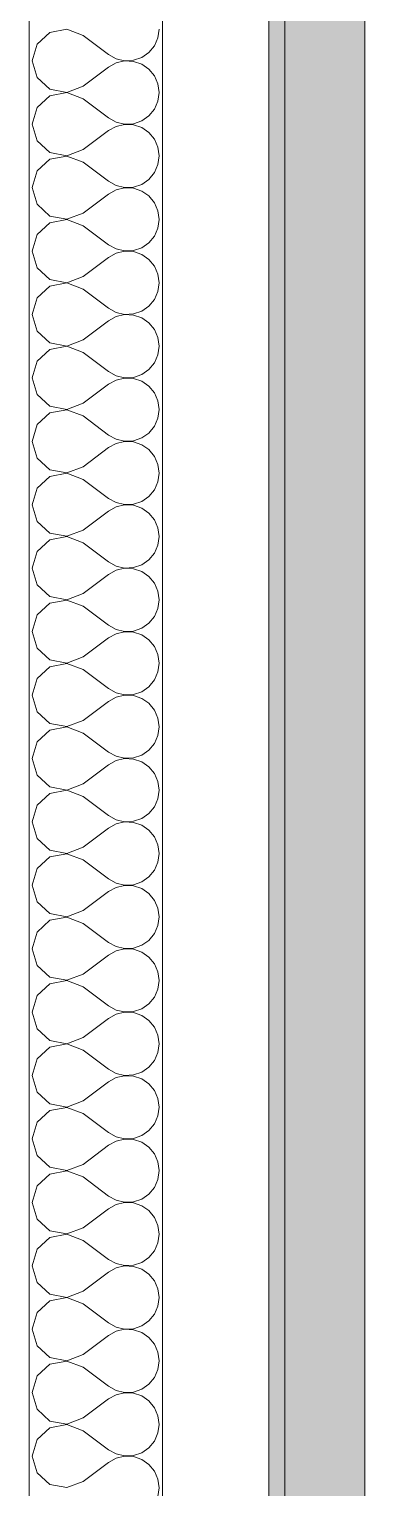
# Model space of a CAD drawing. Header units: millimetres. Extents: x -48147 to 1436659, y -488302 to 18123.
# Drawn here: x 1423891.4 to 1423960.1, y -470584.2 to -470285.7 of the extents above; entities that cross this region are included whole.
import ezdxf

# ---------------------------------------------------------------- set-up
doc = ezdxf.new("R2010")
doc.units = ezdxf.units.MM
doc.header["$MEASUREMENT"] = 0
doc.linetypes.add('Wipeout_Contour', pattern=[1000, 0, -1000])
doc.layers.add('New_A-25-M_Wall_Int', color=7, linetype='Continuous')
doc.layers.add('New_A-25-M_Wall_Int_Pen_No__1', color=7, linetype='Continuous', lineweight=13)
doc.layers.add('New_A-25-M_Wall_Int_Pen_No__107', color=7, linetype='Continuous', lineweight=15, true_color=0xa6a6a6)

# ---------------------------------------------------------------- blocks, each defined once
blk = doc.blocks.new('*X34', base_point=(1424163.9, -483032.8))
at = {"layer": 'New_A-25-M_Wall_Int_Pen_No__107', "linetype": 'Continuous'}
for p, q in [((1423895.63, -470286.33), (1423893.01, -470288.73)), ((1423899.12, -470285.67), (1423895.63, -470286.33)), ((1423902.43, -470286.94), (1423899.12, -470285.67)), ((1423902.43, -470286.94), (1423907.62, -470290.84)), ((1423917.04, -470289.06), (1423917.76, -470287.42)), ((1423917.76, -470287.42), (1423918.01, -470285.65)), ((1423893.01, -470288.73), (1423892.04, -470292.14)), ((1423907.62, -470290.84), (1423909.19, -470291.71)), ((1423912.72, -470292.02), (1423914.42, -470291.45)), ((1423914.42, -470291.45), (1423915.89, -470290.44)), ((1423915.89, -470290.44), (1423917.04, -470289.06)), ((1423892.04, -470292.14), (1423893.01, -470295.55)), ((1423902.43, -470297.33), (1423907.62, -470293.44)), ((1423909.19, -470292.57), (1423907.62, -470293.44)), ((1423909.19, -470291.71), (1423910.93, -470292.11)), ((1423910.93, -470292.16), (1423909.19, -470292.57)), ((1423910.93, -470292.11), (1423912.72, -470292.02)), ((1423912.72, -470292.25), (1423910.93, -470292.16)), ((1423914.42, -470292.82), (1423912.72, -470292.25)), ((1423915.89, -470293.84), (1423914.42, -470292.82)), ((1423917.04, -470295.22), (1423915.89, -470293.84)), ((1423893.01, -470295.55), (1423895.63, -470297.94)), ((1423899.12, -470298.6), (1423902.43, -470297.33)), ((1423917.76, -470296.85), (1423917.04, -470295.22)), ((1423918.01, -470298.63), (1423917.76, -470296.85)), ((1423895.63, -470299.31), (1423893.01, -470301.71)), ((1423895.63, -470297.94), (1423899.12, -470298.6)), ((1423899.12, -470298.65), (1423895.63, -470299.31)), ((1423902.43, -470299.93), (1423899.12, -470298.65)), ((1423902.43, -470299.93), (1423907.62, -470303.82)), ((1423917.04, -470302.04), (1423917.76, -470300.4)), ((1423917.76, -470300.4), (1423918.01, -470298.63)), ((1423893.01, -470301.71), (1423892.04, -470305.12)), ((1423914.42, -470304.43), (1423915.89, -470303.42)), ((1423915.89, -470303.42), (1423917.04, -470302.04)), ((1423892.04, -470305.12), (1423893.01, -470308.53)), ((1423902.43, -470310.31), (1423907.62, -470306.42)), ((1423907.62, -470303.82), (1423909.19, -470304.69)), ((1423909.19, -470305.55), (1423907.62, -470306.42)), ((1423909.19, -470304.69), (1423910.93, -470305.09)), ((1423910.93, -470305.15), (1423909.19, -470305.55)), ((1423910.93, -470305.09), (1423912.72, -470305.01)), ((1423912.72, -470305.23), (1423910.93, -470305.15)), ((1423912.72, -470305.01), (1423914.42, -470304.43)), ((1423914.42, -470305.8), (1423912.72, -470305.23)), ((1423915.89, -470306.82), (1423914.42, -470305.8)), ((1423893.01, -470308.53), (1423895.63, -470310.92)), ((1423917.04, -470308.2), (1423915.89, -470306.82)), ((1423917.76, -470309.84), (1423917.04, -470308.2)), ((1423895.63, -470312.3), (1423893.01, -470314.69)), ((1423895.63, -470310.92), (1423899.12, -470311.58)), ((1423899.12, -470311.64), (1423895.63, -470312.3)), ((1423899.12, -470311.58), (1423902.43, -470310.31)), ((1423902.43, -470312.91), (1423899.12, -470311.64)), ((1423918.01, -470311.61), (1423917.76, -470309.84)), ((1423917.76, -470313.38), (1423918.01, -470311.61)), ((1423893.01, -470314.69), (1423892.04, -470318.1)), ((1423902.43, -470312.91), (1423907.62, -470316.8)), ((1423915.89, -470316.4), (1423917.04, -470315.02)), ((1423917.04, -470315.02), (1423917.76, -470313.38)), ((1423892.04, -470318.1), (1423893.01, -470321.51)), ((1423907.62, -470316.8), (1423909.19, -470317.67)), ((1423909.19, -470317.67), (1423910.93, -470318.07)), ((1423910.93, -470318.13), (1423909.19, -470318.53)), ((1423910.93, -470318.07), (1423912.72, -470317.99)), ((1423912.72, -470318.21), (1423910.93, -470318.13)), ((1423912.72, -470317.99), (1423914.42, -470317.42)), ((1423914.42, -470318.79), (1423912.72, -470318.21)), ((1423914.42, -470317.42), (1423915.89, -470316.4)), ((1423902.43, -470323.29), (1423907.62, -470319.4)), ((1423909.19, -470318.53), (1423907.62, -470319.4)), ((1423915.89, -470319.8), (1423914.42, -470318.79)), ((1423917.04, -470321.18), (1423915.89, -470319.8)), ((1423917.76, -470322.82), (1423917.04, -470321.18)), ((1423893.01, -470321.51), (1423895.63, -470323.91)), ((1423895.63, -470323.91), (1423899.12, -470324.57)), ((1423899.12, -470324.57), (1423902.43, -470323.29)), ((1423918.01, -470324.59), (1423917.76, -470322.82)), ((1423895.63, -470325.28), (1423893.01, -470327.67)), ((1423899.12, -470324.62), (1423895.63, -470325.28)), ((1423902.43, -470325.89), (1423899.12, -470324.62)), ((1423902.43, -470325.89), (1423907.62, -470329.78)), ((1423917.04, -470328), (1423917.76, -470326.37)), ((1423917.76, -470326.37), (1423918.01, -470324.59)), ((1423893.01, -470327.67), (1423892.04, -470331.08)), ((1423907.62, -470329.78), (1423909.19, -470330.65)), ((1423912.72, -470330.97), (1423914.42, -470330.4)), ((1423914.42, -470330.4), (1423915.89, -470329.38)), ((1423915.89, -470329.38), (1423917.04, -470328)), ((1423892.04, -470331.08), (1423893.01, -470334.49)), ((1423902.43, -470336.27), (1423907.62, -470332.38)), ((1423909.19, -470331.51), (1423907.62, -470332.38)), ((1423909.19, -470330.65), (1423910.93, -470331.06)), ((1423910.93, -470331.11), (1423909.19, -470331.51)), ((1423910.93, -470331.06), (1423912.72, -470330.97)), ((1423912.72, -470331.2), (1423910.93, -470331.11)), ((1423914.42, -470331.77), (1423912.72, -470331.2)), ((1423915.89, -470332.78), (1423914.42, -470331.77)), ((1423917.04, -470334.16), (1423915.89, -470332.78)), ((1423893.01, -470334.49), (1423895.63, -470336.89)), ((1423899.12, -470337.55), (1423902.43, -470336.27)), ((1423917.76, -470335.8), (1423917.04, -470334.16)), ((1423918.01, -470337.57), (1423917.76, -470335.8)), ((1423895.63, -470338.26), (1423893.01, -470340.65)), ((1423895.63, -470336.89), (1423899.12, -470337.55)), ((1423899.12, -470337.6), (1423895.63, -470338.26)), ((1423902.43, -470338.87), (1423899.12, -470337.6)), ((1423902.43, -470338.87), (1423907.62, -470342.77)), ((1423917.04, -470340.99), (1423917.76, -470339.35)), ((1423917.76, -470339.35), (1423918.01, -470337.57)), ((1423893.01, -470340.65), (1423892.04, -470344.06)), ((1423915.89, -470342.36), (1423917.04, -470340.99)), ((1423892.04, -470344.06), (1423893.01, -470347.48)), ((1423907.62, -470342.77), (1423909.19, -470343.63)), ((1423909.19, -470344.5), (1423907.62, -470345.36)), ((1423909.19, -470343.63), (1423910.93, -470344.04)), ((1423910.93, -470344.09), (1423909.19, -470344.5)), ((1423910.93, -470344.04), (1423912.72, -470343.95)), ((1423912.72, -470344.18), (1423910.93, -470344.09)), ((1423912.72, -470343.95), (1423914.42, -470343.38)), ((1423914.42, -470344.75), (1423912.72, -470344.18)), ((1423914.42, -470343.38), (1423915.89, -470342.36)), ((1423915.89, -470345.76), (1423914.42, -470344.75)), ((1423893.01, -470347.48), (1423895.63, -470349.87)), ((1423902.43, -470349.26), (1423907.62, -470345.36)), ((1423917.04, -470347.14), (1423915.89, -470345.76)), ((1423917.76, -470348.78), (1423917.04, -470347.14)), ((1423895.63, -470351.24), (1423893.01, -470353.63)), ((1423895.63, -470349.87), (1423899.12, -470350.53)), ((1423899.12, -470350.58), (1423895.63, -470351.24)), ((1423899.12, -470350.53), (1423902.43, -470349.26)), ((1423902.43, -470351.85), (1423899.12, -470350.58)), ((1423918.01, -470350.55), (1423917.76, -470348.78)), ((1423917.76, -470352.33), (1423918.01, -470350.55)), ((1423893.01, -470353.63), (1423892.04, -470357.05)), ((1423902.43, -470351.85), (1423907.62, -470355.75)), ((1423915.89, -470355.35), (1423917.04, -470353.97)), ((1423917.04, -470353.97), (1423917.76, -470352.33)), ((1423892.04, -470357.05), (1423893.01, -470360.46)), ((1423907.62, -470355.75), (1423909.19, -470356.61)), ((1423909.19, -470356.61), (1423910.93, -470357.02)), ((1423910.93, -470357.07), (1423909.19, -470357.48)), ((1423910.93, -470357.02), (1423912.72, -470356.93)), ((1423912.72, -470357.16), (1423910.93, -470357.07)), ((1423912.72, -470356.93), (1423914.42, -470356.36)), ((1423914.42, -470357.73), (1423912.72, -470357.16)), ((1423914.42, -470356.36), (1423915.89, -470355.35)), ((1423902.43, -470362.24), (1423907.62, -470358.34)), ((1423909.19, -470357.48), (1423907.62, -470358.34)), ((1423915.89, -470358.74), (1423914.42, -470357.73)), ((1423917.04, -470360.12), (1423915.89, -470358.74)), ((1423917.76, -470361.76), (1423917.04, -470360.12)), ((1423893.01, -470360.46), (1423895.63, -470362.85)), ((1423895.63, -470362.85), (1423899.12, -470363.51)), ((1423899.12, -470363.51), (1423902.43, -470362.24)), ((1423918.01, -470363.54), (1423917.76, -470361.76)), ((1423895.63, -470364.22), (1423893.01, -470366.61)), ((1423899.12, -470363.56), (1423895.63, -470364.22)), ((1423902.43, -470364.83), (1423899.12, -470363.56)), ((1423902.43, -470364.83), (1423907.62, -470368.73)), ((1423917.04, -470366.95), (1423917.76, -470365.31)), ((1423917.76, -470365.31), (1423918.01, -470363.54)), ((1423893.01, -470366.61), (1423892.04, -470370.03)), ((1423907.62, -470368.73), (1423909.19, -470369.6)), ((1423914.42, -470369.34), (1423915.89, -470368.33)), ((1423915.89, -470368.33), (1423917.04, -470366.95)), ((1423892.04, -470370.03), (1423893.01, -470373.44)), ((1423902.43, -470375.22), (1423907.62, -470371.32)), ((1423909.19, -470370.46), (1423907.62, -470371.32)), ((1423909.19, -470369.6), (1423910.93, -470370)), ((1423910.93, -470370.05), (1423909.19, -470370.46)), ((1423910.93, -470370), (1423912.72, -470369.91)), ((1423912.72, -470370.14), (1423910.93, -470370.05)), ((1423912.72, -470369.91), (1423914.42, -470369.34)), ((1423914.42, -470370.71), (1423912.72, -470370.14)), ((1423915.89, -470371.73), (1423914.42, -470370.71)), ((1423917.04, -470373.11), (1423915.89, -470371.73)), ((1423893.01, -470373.44), (1423895.63, -470375.83)), ((1423917.76, -470374.74), (1423917.04, -470373.11)), ((1423918.01, -470376.52), (1423917.76, -470374.74)), ((1423895.63, -470377.2), (1423893.01, -470379.6)), ((1423895.63, -470375.83), (1423899.12, -470376.49)), ((1423899.12, -470376.54), (1423895.63, -470377.2)), ((1423899.12, -470376.49), (1423902.43, -470375.22)), ((1423902.43, -470377.82), (1423899.12, -470376.54)), ((1423902.43, -470377.82), (1423907.62, -470381.71)), ((1423917.76, -470378.29), (1423918.01, -470376.52)), ((1423893.01, -470379.6), (1423892.04, -470383.01)), ((1423915.89, -470381.31), (1423917.04, -470379.93)), ((1423917.04, -470379.93), (1423917.76, -470378.29)), ((1423892.04, -470383.01), (1423893.01, -470386.42)), ((1423907.62, -470381.71), (1423909.19, -470382.58)), ((1423909.19, -470383.44), (1423907.62, -470384.31)), ((1423909.19, -470382.58), (1423910.93, -470382.98)), ((1423910.93, -470383.03), (1423909.19, -470383.44)), ((1423910.93, -470382.98), (1423912.72, -470382.9)), ((1423912.72, -470383.12), (1423910.93, -470383.03)), ((1423912.72, -470382.9), (1423914.42, -470382.32)), ((1423914.42, -470383.69), (1423912.72, -470383.12)), ((1423914.42, -470382.32), (1423915.89, -470381.31)), ((1423915.89, -470384.71), (1423914.42, -470383.69)), ((1423893.01, -470386.42), (1423895.63, -470388.81)), ((1423902.43, -470388.2), (1423907.62, -470384.31)), ((1423917.04, -470386.09), (1423915.89, -470384.71)), ((1423917.76, -470387.73), (1423917.04, -470386.09)), ((1423895.63, -470388.81), (1423899.12, -470389.47)), ((1423899.12, -470389.53), (1423895.63, -470390.18)), ((1423899.12, -470389.47), (1423902.43, -470388.2)), ((1423902.43, -470390.8), (1423899.12, -470389.53)), ((1423918.01, -470389.5), (1423917.76, -470387.73)), ((1423917.76, -470391.27), (1423918.01, -470389.5)), ((1423893.01, -470392.58), (1423892.04, -470395.99)), ((1423895.63, -470390.18), (1423893.01, -470392.58)), ((1423902.43, -470390.8), (1423907.62, -470394.69)), ((1423915.89, -470394.29), (1423917.04, -470392.91)), ((1423917.04, -470392.91), (1423917.76, -470391.27)), ((1423892.04, -470395.99), (1423893.01, -470399.4)), ((1423907.62, -470394.69), (1423909.19, -470395.56)), ((1423909.19, -470395.56), (1423910.93, -470395.96)), ((1423910.93, -470396.02), (1423909.19, -470396.42)), ((1423910.93, -470395.96), (1423912.72, -470395.88)), ((1423912.72, -470396.1), (1423910.93, -470396.02)), ((1423912.72, -470395.88), (1423914.42, -470395.3)), ((1423914.42, -470395.3), (1423915.89, -470394.29)), ((1423902.43, -470401.18), (1423907.62, -470397.29)), ((1423909.19, -470396.42), (1423907.62, -470397.29)), ((1423914.42, -470396.67), (1423912.72, -470396.1)), ((1423915.89, -470397.69), (1423914.42, -470396.67)), ((1423917.04, -470399.07), (1423915.89, -470397.69)), ((1423917.76, -470400.71), (1423917.04, -470399.07)), ((1423893.01, -470399.4), (1423895.63, -470401.8)), ((1423895.63, -470401.8), (1423899.12, -470402.45)), ((1423899.12, -470402.45), (1423902.43, -470401.18)), ((1423918.01, -470402.48), (1423917.76, -470400.71)), ((1423895.63, -470403.17), (1423893.01, -470405.56)), ((1423899.12, -470402.51), (1423895.63, -470403.17)), ((1423902.43, -470403.78), (1423899.12, -470402.51)), ((1423902.43, -470403.78), (1423907.62, -470407.67)), ((1423917.04, -470405.89), (1423917.76, -470404.25)), ((1423917.76, -470404.25), (1423918.01, -470402.48)), ((1423893.01, -470405.56), (1423892.04, -470408.97)), ((1423907.62, -470407.67), (1423909.19, -470408.54)), ((1423914.42, -470408.29), (1423915.89, -470407.27)), ((1423915.89, -470407.27), (1423917.04, -470405.89)), ((1423892.04, -470408.97), (1423893.01, -470412.38)), ((1423902.43, -470414.16), (1423907.62, -470410.27)), ((1423909.19, -470409.4), (1423907.62, -470410.27)), ((1423909.19, -470408.54), (1423910.93, -470408.95)), ((1423910.93, -470409), (1423909.19, -470409.4)), ((1423910.93, -470408.95), (1423912.72, -470408.86)), ((1423912.72, -470409.08), (1423910.93, -470409)), ((1423912.72, -470408.86), (1423914.42, -470408.29)), ((1423914.42, -470409.66), (1423912.72, -470409.08)), ((1423915.89, -470410.67), (1423914.42, -470409.66)), ((1423917.04, -470412.05), (1423915.89, -470410.67)), ((1423893.01, -470412.38), (1423895.63, -470414.78)), ((1423917.76, -470413.69), (1423917.04, -470412.05)), ((1423918.01, -470415.46), (1423917.76, -470413.69)), ((1423895.63, -470416.15), (1423893.01, -470418.54)), ((1423895.63, -470414.78), (1423899.12, -470415.44)), ((1423899.12, -470415.49), (1423895.63, -470416.15)), ((1423899.12, -470415.44), (1423902.43, -470414.16)), ((1423902.43, -470416.76), (1423899.12, -470415.49)), ((1423902.43, -470416.76), (1423907.62, -470420.65)), ((1423917.76, -470417.24), (1423918.01, -470415.46)), ((1423893.01, -470418.54), (1423892.04, -470421.95)), ((1423915.89, -470420.25), (1423917.04, -470418.87)), ((1423917.04, -470418.87), (1423917.76, -470417.24)), ((1423892.04, -470421.95), (1423893.01, -470425.37)), ((1423907.62, -470420.65), (1423909.19, -470421.52)), ((1423909.19, -470422.38), (1423907.62, -470423.25)), ((1423909.19, -470421.52), (1423910.93, -470421.93)), ((1423910.93, -470421.98), (1423909.19, -470422.38)), ((1423910.93, -470421.93), (1423912.72, -470421.84)), ((1423912.72, -470422.07), (1423910.93, -470421.98)), ((1423912.72, -470421.84), (1423914.42, -470421.27)), ((1423914.42, -470422.64), (1423912.72, -470422.07)), ((1423914.42, -470421.27), (1423915.89, -470420.25)), ((1423915.89, -470423.65), (1423914.42, -470422.64)), ((1423893.01, -470425.37), (1423895.63, -470427.76)), ((1423902.43, -470427.15), (1423907.62, -470423.25)), ((1423917.04, -470425.03), (1423915.89, -470423.65)), ((1423917.76, -470426.67), (1423917.04, -470425.03)), ((1423895.63, -470427.76), (1423899.12, -470428.42)), ((1423899.12, -470428.47), (1423895.63, -470429.13)), ((1423899.12, -470428.42), (1423902.43, -470427.15)), ((1423902.43, -470429.74), (1423899.12, -470428.47)), ((1423918.01, -470428.44), (1423917.76, -470426.67)), ((1423917.76, -470430.22), (1423918.01, -470428.44)), ((1423893.01, -470431.52), (1423892.04, -470434.93)), ((1423895.63, -470429.13), (1423893.01, -470431.52)), ((1423902.43, -470429.74), (1423907.62, -470433.64)), ((1423915.89, -470433.23), (1423917.04, -470431.86)), ((1423917.04, -470431.86), (1423917.76, -470430.22)), ((1423907.62, -470433.64), (1423909.19, -470434.5)), ((1423909.19, -470434.5), (1423910.93, -470434.91)), ((1423910.93, -470434.91), (1423912.72, -470434.82)), ((1423912.72, -470434.82), (1423914.42, -470434.25)), ((1423914.42, -470434.25), (1423915.89, -470433.23)), ((1423892.04, -470434.93), (1423893.01, -470438.35)), ((1423902.43, -470440.13), (1423907.62, -470436.23)), ((1423909.19, -470435.37), (1423907.62, -470436.23)), ((1423910.93, -470434.96), (1423909.19, -470435.37)), ((1423912.72, -470435.05), (1423910.93, -470434.96)), ((1423914.42, -470435.62), (1423912.72, -470435.05)), ((1423915.89, -470436.63), (1423914.42, -470435.62)), ((1423917.04, -470438.01), (1423915.89, -470436.63)), ((1423893.01, -470438.35), (1423895.63, -470440.74)), ((1423895.63, -470440.74), (1423899.12, -470441.4)), ((1423899.12, -470441.4), (1423902.43, -470440.13)), ((1423917.76, -470439.65), (1423917.04, -470438.01)), ((1423918.01, -470441.43), (1423917.76, -470439.65)), ((1423895.63, -470442.11), (1423893.01, -470444.5)), ((1423899.12, -470441.45), (1423895.63, -470442.11)), ((1423902.43, -470442.72), (1423899.12, -470441.45)), ((1423902.43, -470442.72), (1423907.62, -470446.62)), ((1423917.04, -470444.84), (1423917.76, -470443.2)), ((1423917.76, -470443.2), (1423918.01, -470441.43)), ((1423893.01, -470444.5), (1423892.04, -470447.92)), ((1423907.62, -470446.62), (1423909.19, -470447.48)), ((1423914.42, -470447.23), (1423915.89, -470446.22)), ((1423915.89, -470446.22), (1423917.04, -470444.84)), ((1423892.04, -470447.92), (1423893.01, -470451.33)), ((1423902.43, -470453.11), (1423907.62, -470449.21)), ((1423909.19, -470448.35), (1423907.62, -470449.21)), ((1423909.19, -470447.48), (1423910.93, -470447.89)), ((1423910.93, -470447.94), (1423909.19, -470448.35)), ((1423910.93, -470447.89), (1423912.72, -470447.8)), ((1423912.72, -470448.03), (1423910.93, -470447.94)), ((1423912.72, -470447.8), (1423914.42, -470447.23)), ((1423914.42, -470448.6), (1423912.72, -470448.03)), ((1423915.89, -470449.62), (1423914.42, -470448.6)), ((1423917.04, -470450.99), (1423915.89, -470449.62)), ((1423893.01, -470451.33), (1423895.63, -470453.72)), ((1423917.76, -470452.63), (1423917.04, -470450.99)), ((1423918.01, -470454.41), (1423917.76, -470452.63)), ((1423895.63, -470455.09), (1423893.01, -470457.48)), ((1423895.63, -470453.72), (1423899.12, -470454.38)), ((1423899.12, -470454.43), (1423895.63, -470455.09)), ((1423899.12, -470454.38), (1423902.43, -470453.11)), ((1423902.43, -470455.7), (1423899.12, -470454.43)), ((1423902.43, -470455.7), (1423907.62, -470459.6)), ((1423917.76, -470456.18), (1423918.01, -470454.41)), ((1423893.01, -470457.48), (1423892.04, -470460.9)), ((1423915.89, -470459.2), (1423917.04, -470457.82)), ((1423917.04, -470457.82), (1423917.76, -470456.18)), ((1423892.04, -470460.9), (1423893.01, -470464.31)), ((1423907.62, -470459.6), (1423909.19, -470460.47)), ((1423909.19, -470461.33), (1423907.62, -470462.2)), ((1423909.19, -470460.47), (1423910.93, -470460.87)), ((1423910.93, -470460.92), (1423909.19, -470461.33)), ((1423910.93, -470460.87), (1423912.72, -470460.78)), ((1423912.72, -470461.01), (1423910.93, -470460.92)), ((1423912.72, -470460.78), (1423914.42, -470460.21)), ((1423914.42, -470461.58), (1423912.72, -470461.01)), ((1423914.42, -470460.21), (1423915.89, -470459.2)), ((1423915.89, -470462.6), (1423914.42, -470461.58)), ((1423893.01, -470464.31), (1423895.63, -470466.7)), ((1423902.43, -470466.09), (1423907.62, -470462.2)), ((1423917.04, -470463.98), (1423915.89, -470462.6)), ((1423917.76, -470465.61), (1423917.04, -470463.98)), ((1423895.63, -470466.7), (1423899.12, -470467.36)), ((1423899.12, -470467.41), (1423895.63, -470468.07)), ((1423899.12, -470467.36), (1423902.43, -470466.09)), ((1423902.43, -470468.69), (1423899.12, -470467.41)), ((1423918.01, -470467.39), (1423917.76, -470465.61)), ((1423917.76, -470469.16), (1423918.01, -470467.39)), ((1423893.01, -470470.47), (1423892.04, -470473.88)), ((1423895.63, -470468.07), (1423893.01, -470470.47)), ((1423902.43, -470468.69), (1423907.62, -470472.58)), ((1423917.04, -470470.8), (1423917.76, -470469.16)), ((1423907.62, -470472.58), (1423909.19, -470473.45)), ((1423909.19, -470473.45), (1423910.93, -470473.85)), ((1423912.72, -470473.77), (1423914.42, -470473.19)), ((1423914.42, -470473.19), (1423915.89, -470472.18)), ((1423915.89, -470472.18), (1423917.04, -470470.8)), ((1423892.04, -470473.88), (1423893.01, -470477.29)), ((1423902.43, -470479.07), (1423907.62, -470475.18)), ((1423909.19, -470474.31), (1423907.62, -470475.18)), ((1423910.93, -470473.91), (1423909.19, -470474.31)), ((1423910.93, -470473.85), (1423912.72, -470473.77)), ((1423912.72, -470473.99), (1423910.93, -470473.91)), ((1423914.42, -470474.56), (1423912.72, -470473.99)), ((1423915.89, -470475.58), (1423914.42, -470474.56)), ((1423917.04, -470476.96), (1423915.89, -470475.58)), ((1423893.01, -470477.29), (1423895.63, -470479.68)), ((1423895.63, -470479.68), (1423899.12, -470480.34)), ((1423899.12, -470480.34), (1423902.43, -470479.07)), ((1423917.76, -470478.6), (1423917.04, -470476.96)), ((1423918.01, -470480.37), (1423917.76, -470478.6)), ((1423895.63, -470481.05), (1423893.01, -470483.45)), ((1423899.12, -470480.4), (1423895.63, -470481.05)), ((1423902.43, -470481.67), (1423899.12, -470480.4)), ((1423902.43, -470481.67), (1423907.62, -470485.56)), ((1423917.04, -470483.78), (1423917.76, -470482.14)), ((1423917.76, -470482.14), (1423918.01, -470480.37)), ((1423893.01, -470483.45), (1423892.04, -470486.86)), ((1423907.62, -470485.56), (1423909.19, -470486.43)), ((1423914.42, -470486.18), (1423915.89, -470485.16)), ((1423915.89, -470485.16), (1423917.04, -470483.78)), ((1423892.04, -470486.86), (1423893.01, -470490.27)), ((1423902.43, -470492.05), (1423907.62, -470488.16)), ((1423909.19, -470487.29), (1423907.62, -470488.16)), ((1423909.19, -470486.43), (1423910.93, -470486.83)), ((1423910.93, -470486.89), (1423909.19, -470487.29)), ((1423910.93, -470486.83), (1423912.72, -470486.75)), ((1423912.72, -470486.97), (1423910.93, -470486.89)), ((1423912.72, -470486.75), (1423914.42, -470486.18)), ((1423914.42, -470487.55), (1423912.72, -470486.97)), ((1423915.89, -470488.56), (1423914.42, -470487.55)), ((1423917.04, -470489.94), (1423915.89, -470488.56)), ((1423893.01, -470490.27), (1423895.63, -470492.67)), ((1423917.76, -470491.58), (1423917.04, -470489.94)), ((1423918.01, -470493.35), (1423917.76, -470491.58)), ((1423895.63, -470494.04), (1423893.01, -470496.43)), ((1423895.63, -470492.67), (1423899.12, -470493.32)), ((1423899.12, -470493.38), (1423895.63, -470494.04)), ((1423899.12, -470493.32), (1423902.43, -470492.05)), ((1423902.43, -470494.65), (1423899.12, -470493.38)), ((1423917.76, -470495.12), (1423918.01, -470493.35)), ((1423893.01, -470496.43), (1423892.04, -470499.84)), ((1423902.43, -470494.65), (1423907.62, -470498.54)), ((1423915.89, -470498.14), (1423917.04, -470496.76)), ((1423917.04, -470496.76), (1423917.76, -470495.12)), ((1423892.04, -470499.84), (1423893.01, -470503.25)), ((1423907.62, -470498.54), (1423909.19, -470499.41)), ((1423909.19, -470500.27), (1423907.62, -470501.14)), ((1423909.19, -470499.41), (1423910.93, -470499.82)), ((1423910.93, -470499.87), (1423909.19, -470500.27)), ((1423910.93, -470499.82), (1423912.72, -470499.73)), ((1423912.72, -470499.95), (1423910.93, -470499.87)), ((1423912.72, -470499.73), (1423914.42, -470499.16)), ((1423914.42, -470500.53), (1423912.72, -470499.95)), ((1423914.42, -470499.16), (1423915.89, -470498.14)), ((1423915.89, -470501.54), (1423914.42, -470500.53)), ((1423893.01, -470503.25), (1423895.63, -470505.65)), ((1423902.43, -470505.03), (1423907.62, -470501.14)), ((1423917.04, -470502.92), (1423915.89, -470501.54)), ((1423917.76, -470504.56), (1423917.04, -470502.92)), ((1423895.63, -470505.65), (1423899.12, -470506.31)), ((1423899.12, -470506.36), (1423895.63, -470507.02)), ((1423899.12, -470506.31), (1423902.43, -470505.03)), ((1423902.43, -470507.63), (1423899.12, -470506.36)), ((1423918.01, -470506.33), (1423917.76, -470504.56)), ((1423917.76, -470508.11), (1423918.01, -470506.33)), ((1423893.01, -470509.41), (1423892.04, -470512.82)), ((1423895.63, -470507.02), (1423893.01, -470509.41)), ((1423902.43, -470507.63), (1423907.62, -470511.53)), ((1423917.04, -470509.75), (1423917.76, -470508.11)), ((1423907.62, -470511.53), (1423909.19, -470512.39)), ((1423909.19, -470512.39), (1423910.93, -470512.8)), ((1423912.72, -470512.71), (1423914.42, -470512.14)), ((1423914.42, -470512.14), (1423915.89, -470511.12)), ((1423915.89, -470511.12), (1423917.04, -470509.75)), ((1423892.04, -470512.82), (1423893.01, -470516.24)), ((1423902.43, -470518.02), (1423907.62, -470514.12)), ((1423909.19, -470513.26), (1423907.62, -470514.12)), ((1423910.93, -470512.85), (1423909.19, -470513.26)), ((1423910.93, -470512.8), (1423912.72, -470512.71)), ((1423912.72, -470512.94), (1423910.93, -470512.85)), ((1423914.42, -470513.51), (1423912.72, -470512.94)), ((1423915.89, -470514.52), (1423914.42, -470513.51)), ((1423917.04, -470515.9), (1423915.89, -470514.52)), ((1423893.01, -470516.24), (1423895.63, -470518.63)), ((1423899.12, -470519.29), (1423902.43, -470518.02)), ((1423917.76, -470517.54), (1423917.04, -470515.9)), ((1423918.01, -470519.31), (1423917.76, -470517.54)), ((1423895.63, -470520), (1423893.01, -470522.39)), ((1423895.63, -470518.63), (1423899.12, -470519.29)), ((1423899.12, -470519.34), (1423895.63, -470520)), ((1423902.43, -470520.61), (1423899.12, -470519.34)), ((1423902.43, -470520.61), (1423907.62, -470524.51)), ((1423917.04, -470522.73), (1423917.76, -470521.09)), ((1423917.76, -470521.09), (1423918.01, -470519.31)), ((1423893.01, -470522.39), (1423892.04, -470525.8)), ((1423914.42, -470525.12), (1423915.89, -470524.11)), ((1423915.89, -470524.11), (1423917.04, -470522.73)), ((1423892.04, -470525.8), (1423893.01, -470529.22)), ((1423902.43, -470531), (1423907.62, -470527.1)), ((1423907.62, -470524.51), (1423909.19, -470525.37)), ((1423909.19, -470526.24), (1423907.62, -470527.1)), ((1423909.19, -470525.37), (1423910.93, -470525.78)), ((1423910.93, -470525.83), (1423909.19, -470526.24)), ((1423910.93, -470525.78), (1423912.72, -470525.69)), ((1423912.72, -470525.92), (1423910.93, -470525.83)), ((1423912.72, -470525.69), (1423914.42, -470525.12)), ((1423914.42, -470526.49), (1423912.72, -470525.92)), ((1423915.89, -470527.5), (1423914.42, -470526.49)), ((1423893.01, -470529.22), (1423895.63, -470531.61)), ((1423917.04, -470528.88), (1423915.89, -470527.5)), ((1423917.76, -470530.52), (1423917.04, -470528.88)), ((1423895.63, -470532.98), (1423893.01, -470535.37)), ((1423895.63, -470531.61), (1423899.12, -470532.27)), ((1423899.12, -470532.32), (1423895.63, -470532.98)), ((1423899.12, -470532.27), (1423902.43, -470531)), ((1423902.43, -470533.59), (1423899.12, -470532.32)), ((1423918.01, -470532.3), (1423917.76, -470530.52)), ((1423917.76, -470534.07), (1423918.01, -470532.3)), ((1423893.01, -470535.37), (1423892.04, -470538.79)), ((1423902.43, -470533.59), (1423907.62, -470537.49)), ((1423915.89, -470537.09), (1423917.04, -470535.71)), ((1423917.04, -470535.71), (1423917.76, -470534.07)), ((1423892.04, -470538.79), (1423893.01, -470542.2)), ((1423907.62, -470537.49), (1423909.19, -470538.35)), ((1423909.19, -470539.22), (1423907.62, -470540.08)), ((1423909.19, -470538.35), (1423910.93, -470538.76)), ((1423910.93, -470538.81), (1423909.19, -470539.22)), ((1423910.93, -470538.76), (1423912.72, -470538.67)), ((1423912.72, -470538.9), (1423910.93, -470538.81)), ((1423912.72, -470538.67), (1423914.42, -470538.1)), ((1423914.42, -470539.47), (1423912.72, -470538.9)), ((1423914.42, -470538.1), (1423915.89, -470537.09)), ((1423893.01, -470542.2), (1423895.63, -470544.59)), ((1423902.43, -470543.98), (1423907.62, -470540.08)), ((1423915.89, -470540.49), (1423914.42, -470539.47)), ((1423917.04, -470541.86), (1423915.89, -470540.49)), ((1423917.76, -470543.5), (1423917.04, -470541.86)), ((1423895.63, -470544.59), (1423899.12, -470545.25)), ((1423899.12, -470545.3), (1423895.63, -470545.96)), ((1423899.12, -470545.25), (1423902.43, -470543.98)), ((1423902.43, -470546.58), (1423899.12, -470545.3)), ((1423918.01, -470545.28), (1423917.76, -470543.5)), ((1423917.76, -470547.05), (1423918.01, -470545.28)), ((1423893.01, -470548.36), (1423892.04, -470551.77)), ((1423895.63, -470545.96), (1423893.01, -470548.36)), ((1423902.43, -470546.58), (1423907.62, -470550.47)), ((1423917.04, -470548.69), (1423917.76, -470547.05)), ((1423907.62, -470550.47), (1423909.19, -470551.34)), ((1423909.19, -470551.34), (1423910.93, -470551.74)), ((1423912.72, -470551.66), (1423914.42, -470551.08)), ((1423914.42, -470551.08), (1423915.89, -470550.07)), ((1423915.89, -470550.07), (1423917.04, -470548.69)), ((1423892.04, -470551.77), (1423893.01, -470555.18)), ((1423902.43, -470556.96), (1423907.62, -470553.07)), ((1423909.19, -470552.2), (1423907.62, -470553.07)), ((1423910.93, -470551.79), (1423909.19, -470552.2)), ((1423910.93, -470551.74), (1423912.72, -470551.66)), ((1423912.72, -470551.88), (1423910.93, -470551.79)), ((1423914.42, -470552.45), (1423912.72, -470551.88)), ((1423915.89, -470553.47), (1423914.42, -470552.45)), ((1423917.04, -470554.85), (1423915.89, -470553.47)), ((1423893.01, -470555.18), (1423895.63, -470557.57)), ((1423899.12, -470558.23), (1423902.43, -470556.96)), ((1423917.76, -470556.49), (1423917.04, -470554.85)), ((1423918.01, -470558.26), (1423917.76, -470556.49)), ((1423895.63, -470558.94), (1423893.01, -470561.34)), ((1423895.63, -470557.57), (1423899.12, -470558.23)), ((1423899.12, -470558.29), (1423895.63, -470558.94)), ((1423902.43, -470559.56), (1423899.12, -470558.29)), ((1423902.43, -470559.56), (1423907.62, -470563.45)), ((1423917.04, -470561.67), (1423917.76, -470560.03)), ((1423917.76, -470560.03), (1423918.01, -470558.26)), ((1423893.01, -470561.34), (1423892.04, -470564.75)), ((1423914.42, -470564.06), (1423915.89, -470563.05)), ((1423915.89, -470563.05), (1423917.04, -470561.67)), ((1423892.04, -470564.75), (1423893.01, -470568.16)), ((1423902.43, -470569.94), (1423907.62, -470566.05)), ((1423907.62, -470563.45), (1423909.19, -470564.32)), ((1423909.19, -470565.18), (1423907.62, -470566.05)), ((1423909.19, -470564.32), (1423910.93, -470564.72)), ((1423910.93, -470564.78), (1423909.19, -470565.18)), ((1423910.93, -470564.72), (1423912.72, -470564.64)), ((1423912.72, -470564.86), (1423910.93, -470564.78)), ((1423912.72, -470564.64), (1423914.42, -470564.06)), ((1423914.42, -470565.43), (1423912.72, -470564.86)), ((1423915.89, -470566.45), (1423914.42, -470565.43)), ((1423893.01, -470568.16), (1423895.63, -470570.56)), ((1423917.04, -470567.83), (1423915.89, -470566.45)), ((1423917.76, -470569.47), (1423917.04, -470567.83)), ((1423895.63, -470571.93), (1423893.01, -470574.32)), ((1423895.63, -470570.56), (1423899.12, -470571.21)), ((1423899.12, -470571.27), (1423895.63, -470571.93)), ((1423899.12, -470571.21), (1423902.43, -470569.94)), ((1423902.43, -470572.54), (1423899.12, -470571.27)), ((1423918.01, -470571.24), (1423917.76, -470569.47)), ((1423917.76, -470573.01), (1423918.01, -470571.24)), ((1423893.01, -470574.32), (1423892.04, -470577.73)), ((1423902.43, -470572.54), (1423907.62, -470576.43)), ((1423915.89, -470576.03), (1423917.04, -470574.65)), ((1423917.04, -470574.65), (1423917.76, -470573.01)), ((1423892.04, -470577.73), (1423893.01, -470581.14)), ((1423907.62, -470576.43), (1423909.19, -470577.3)), ((1423909.19, -470578.16), (1423907.62, -470579.03)), ((1423909.19, -470577.3), (1423910.93, -470577.7)), ((1423910.93, -470577.76), (1423909.19, -470578.16)), ((1423910.93, -470577.7), (1423912.72, -470577.62)), ((1423912.72, -470577.84), (1423910.93, -470577.76)), ((1423912.72, -470577.62), (1423914.42, -470577.05)), ((1423914.42, -470578.42), (1423912.72, -470577.84)), ((1423914.42, -470577.05), (1423915.89, -470576.03)), ((1423893.01, -470581.14), (1423895.63, -470583.54)), ((1423902.43, -470582.92), (1423907.62, -470579.03)), ((1423915.89, -470579.43), (1423914.42, -470578.42)), ((1423917.04, -470580.81), (1423915.89, -470579.43)), ((1423917.76, -470582.45), (1423917.04, -470580.81)), ((1423895.63, -470583.54), (1423899.12, -470584.2)), ((1423899.12, -470584.2), (1423902.43, -470582.92)), ((1423918.01, -470584.22), (1423917.76, -470582.45)), ((1423917.76, -470586), (1423918.01, -470584.22))]:
    blk.add_line(p, q, dxfattribs=at)
blk = doc.blocks.new('Section Elem_12_2', base_point=(1424163.9, -483032.8))
at = {"layer": 'New_A-25-M_Wall_Int_Pen_No__107', "linetype": 'Continuous', "lineweight": 0, "true_color": 0x535353}
blk.add_hatch(color=251, dxfattribs=at).paths.add_polyline_path([(1423943.74, -466936.53), (1423940.46, -466936.53), (1423940.46, -470882.8), (1423943.74, -470882.8)])
at = {"layer": 'New_A-25-M_Wall_Int_Pen_No__107', "linetype": 'Continuous'}
blk.add_hatch(color=256, dxfattribs=at).paths.add_polyline_path([(1423960.09, -466936.53), (1423943.74, -466936.53), (1423943.74, -470882.8), (1423960.09, -470882.8), (1423960.09, -467882.8), (1423958.06, -467882.8), (1423958.06, -467857.8), (1423960.09, -467857.8)])
at = {"layer": 'New_A-25-M_Wall_Int_Pen_No__1', "linetype": 'Continuous'}
for p, q in [((1423943.74, -466936.53), (1423943.74, -470882.8)), ((1423960.09, -467882.8), (1423960.09, -470882.8))]:
    blk.add_line(p, q, dxfattribs=at)
at = {"color": 254, "linetype": 'Wipeout_Contour', "lineweight": 0, "ltscale": 5996605.938924522}
blk.add_wipeout([(1423940.46, -466936.53), (1423918.66, -466936.53), (1423918.66, -470882.8), (1423940.46, -470882.8)], dxfattribs=at).dxf.layer = 'New_A-25-M_Wall_Int'
at = {"layer": 'New_A-25-M_Wall_Int_Pen_No__1', "linetype": 'Continuous'}
blk.add_line((1423940.46, -466936.53), (1423940.46, -470882.8), dxfattribs=at)
at = {"color": 254, "linetype": 'Wipeout_Contour', "lineweight": 0, "ltscale": 5996512.722985964}
blk.add_wipeout([(1423918.66, -466936.53), (1423891.39, -466936.53), (1423891.39, -470882.8), (1423918.66, -470882.8)], dxfattribs=at).dxf.layer = 'New_A-25-M_Wall_Int'
at = {"layer": 'New_A-25-M_Wall_Int_Pen_No__1', "linetype": 'Continuous'}
blk.add_line((1423918.66, -466936.53), (1423918.66, -470882.8), dxfattribs=at)
at = {"layer": 'New_A-25-M_Wall_Int'}
blk.add_blockref('*X34', (1424163.9, -483032.8), dxfattribs=at)
at = {"color": 254, "linetype": 'Wipeout_Contour', "lineweight": 0, "ltscale": 5996421.578643521}
blk.add_wipeout([(1423891.39, -466936.53), (1423870.68, -466936.53), (1423870.68, -470882.8), (1423891.39, -470882.8)], dxfattribs=at).dxf.layer = 'New_A-25-M_Wall_Int'
at = {"layer": 'New_A-25-M_Wall_Int_Pen_No__1', "linetype": 'Continuous'}
blk.add_line((1423891.39, -466936.53), (1423891.39, -470882.8), dxfattribs=at)

msp = doc.modelspace()

# ---------------------------------------------------------------- block references
at = {"layer": 'New_A-25-M_Wall_Int'}
msp.add_blockref('Section Elem_12_2', (1424163.9, -483032.8), dxfattribs=at)

doc.saveas('drawing.dxf')
